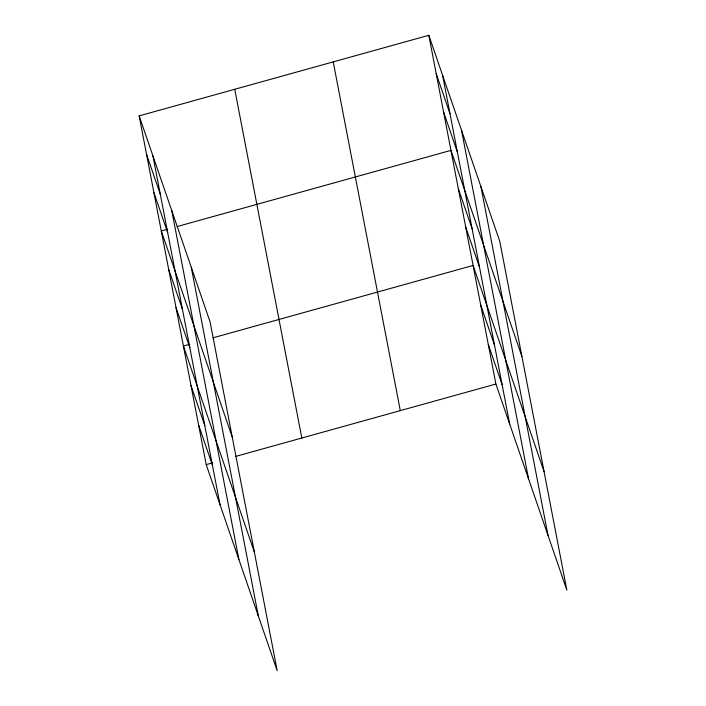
<?xml version="1.0" encoding="UTF-8"?>
<svg xmlns="http://www.w3.org/2000/svg" width="706" height="706" viewBox="0 0 706 706"><rect width="100%" height="100%" fill="white"/><g stroke="black" fill="none" stroke-linecap="round" stroke-linejoin="round"><path stroke-width="1.06" d="M139.144 115.881L210.106 321.971L277.176 670.7L206.214 464.61L139.144 115.881L428.824 35.3L499.786 241.39L566.856 590.119L495.894 384.029L428.824 35.3M167.649 229.194L161.277 230.959L232.239 437.049M177.206 226.529L450.957 150.378L521.919 356.468M189.782 344.272L183.41 346.046L254.372 552.127M213.15 337.768L473.091 265.465L544.052 471.546M206.214 464.61L212.594 462.845M235.954 456.341L495.894 384.029M436.202 73.662L449.996 113.737M443.58 112.025L457.373 152.09M458.335 188.74L472.129 228.815M465.713 227.103L479.506 267.177M480.689 304.983L494.491 345.058M488.296 344.51L502.09 384.585M146.521 154.243L160.324 194.318M153.899 192.606L167.701 232.671M168.655 269.321L182.457 309.396M176.032 307.684L189.835 347.758M191.017 385.564L204.811 425.639M198.615 425.091L212.418 465.166M480.918 186.605L547.997 535.333M461.486 130.16L528.556 478.889M442.618 75.374L509.697 424.103M333.223 61.89L400.302 410.627M234.736 89.291L301.815 438.02M191.238 267.186L258.317 615.914M171.805 210.741L238.884 559.47M152.937 155.955L220.016 504.684"/></g></svg>
